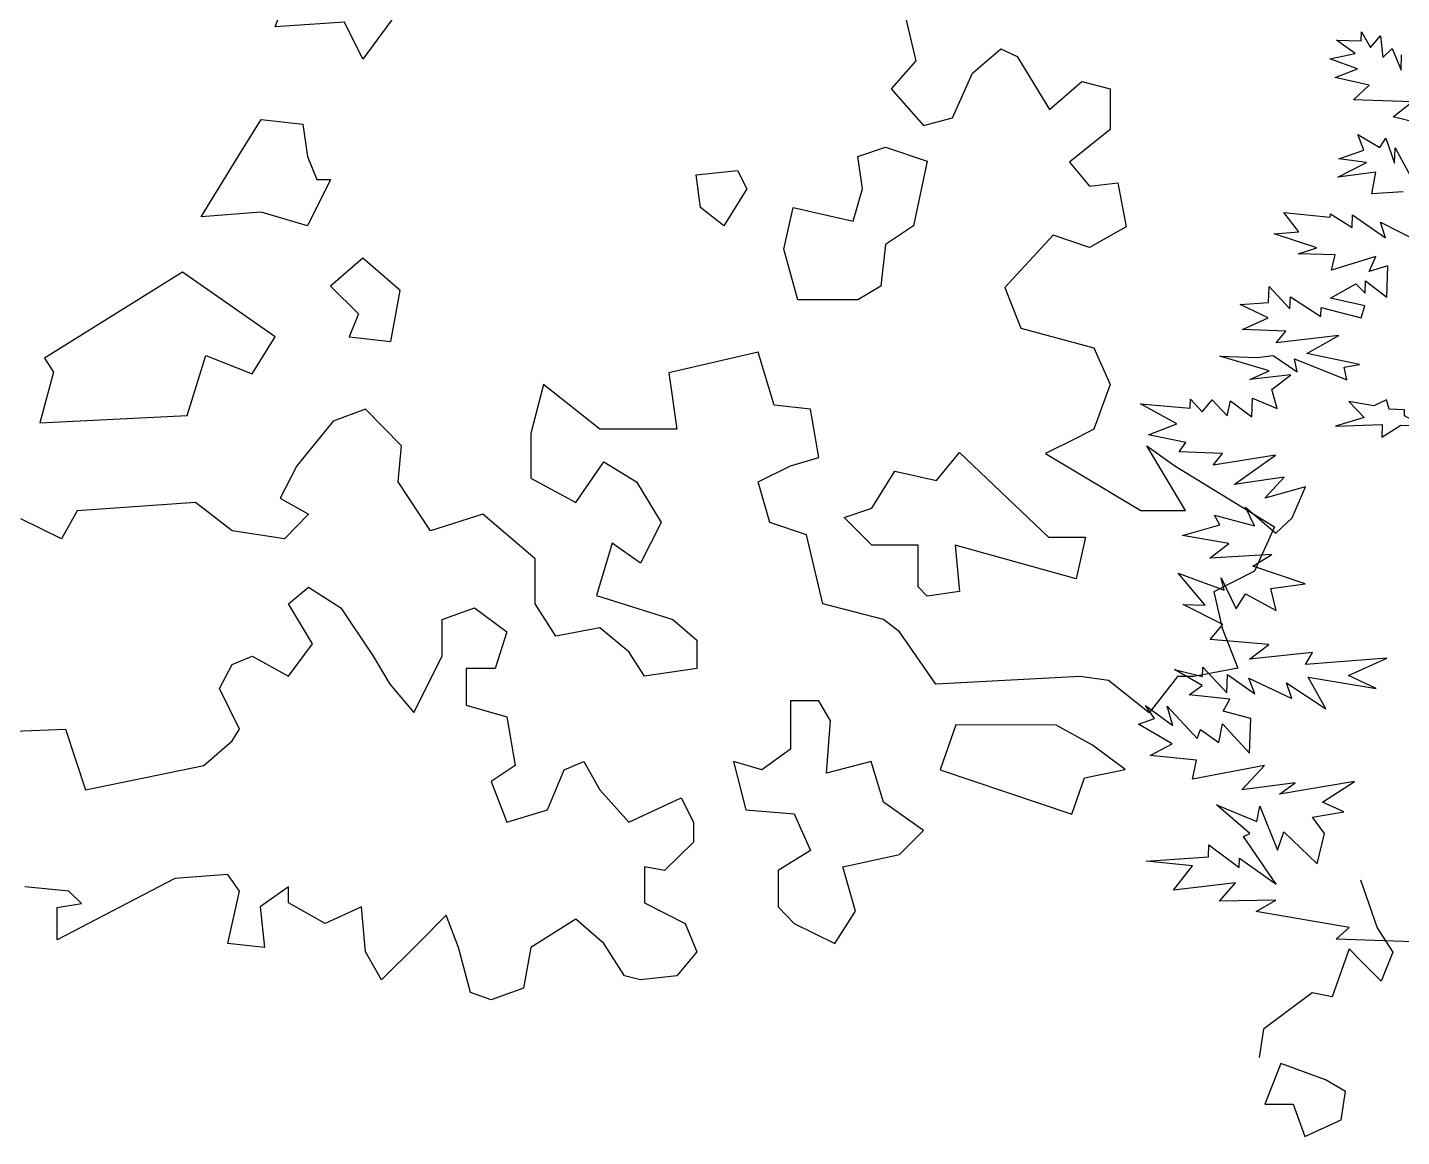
# Model space of a CAD drawing. Header units: inches. Extents: x 11.9 to 85.3, y 21.1 to 37.4.
# Drawn here: x 58.622 to 59.15, y 21.804 to 22.23 of the extents above; entities that cross this region are included whole.
import ezdxf

# ---------------------------------------------------------------- set-up
doc = ezdxf.new("R2010")
doc.units = ezdxf.units.IN
doc.header["$MEASUREMENT"] = 0
doc.layers.add('CAY', color=94, linetype='Continuous')
doc.layers.add('CAY-3', color=61, linetype='Continuous')

# ---------------------------------------------------------------- blocks, each defined once
blk = doc.blocks.new('A$C76451831')
at = {"layer": 'CAY'}
for p, q in [((3915.1, 501.1), (3898, 463.3)), ((3898, 463.3), (3863.2, 445.6)), ((3863.2, 445.6), (3870.3, 414.4)), ((3870.3, 414.4), (3883.8, 380.2)), ((3883.8, 380.2), (3846.1, 373.1)), ((3831.9, 373.1), (3807.8, 341.8)), ((3846.1, 373.1), (3831.9, 373.1))]:
    blk.add_line(p, q, dxfattribs=at)
for points in [[(4066.6, 144.6), (3967.9, 148.1), (3979.1, 158.1), (3899.4, 171.8), (3916.1, 181.6), (3868, 180.6), (3881.7, 196.4), (3828.5, 190.1), (3845, 210.9), (3805.3, 215), (3858.5, 218.6), (3858.8, 229), (3884.9, 209.5), (3885.2, 217.6), (3916.5, 195.2), (3888.5, 236.1), (3894, 238.6), (3865.5, 263.2), (3899.8, 248.8), (3902.6, 261.9), (3917.6, 224.2), (3923.1, 239.9), (3951.6, 212.6), (3957.9, 238.7), (3947.6, 252.6), (3974.4, 257.1), (3956.2, 265.5), (3983.5, 283.1), (3919.2, 272.2), (3932.7, 282.1), (3887.2, 276), (3906.5, 296.7), (3844.9, 285.2), (3848.2, 301.4), (3808.5, 305.5), (3827.4, 315.3), (3798.5, 332.2), (3812.3, 337.1), (3804.5, 348.3), (3827.9, 331.1), (3823.1, 347.6), (3848.9, 320), (3851.8, 327.6), (3867.3, 316.6), (3870.6, 332.4), (3893.7, 307.5), (3894.8, 337), (3871, 343.2), (3876.8, 353.5), (3842, 357.4), (3853.2, 365.2), (3829.6, 379.1), (3853.4, 372.9), (3853.7, 381), (3874.2, 359), (3874.8, 374.8), (3898.2, 358.2), (3893.2, 371.5), (3929.8, 354.3), (3925.3, 367.6), (3958.9, 345.2), (3944, 372.4), (4002.2, 362.7), (3978.5, 373.9), (4011.2, 388.7), (3941.7, 383.4), (3947.5, 393.6), (3893.8, 387.8), (3910.1, 400.4), (3860, 404.8), (3870.8, 417.6), (3837, 434.6), (3855.6, 434), (3832.5, 461.5), (3871.9, 447), (3869.5, 457.5), (3882.2, 430.8), (3890.3, 443.7), (3916.6, 429.6), (3911.8, 448.3), (3941.4, 452.3), (3896.6, 467.5), (3912.8, 477.3), (3859.7, 474.2), (3876, 486.8), (3836.3, 493.6), (3868.4, 502.9), (3863.7, 511.2), (3897.8, 501.9), (3890.2, 518), (3916.2, 495.8), (3930.2, 508.9), (3941.6, 535.3), (3906.8, 525.6), (3923.3, 543.6), (3880.5, 537.4), (3915.8, 562.4), (3862.5, 553.9), (3870.5, 564), (3833.4, 565.3), (3839.1, 573.3), (3807.2, 579.8), (3831.5, 589.4), (3800.4, 606.4), (3842.9, 602.6), (3843.1, 610.3), (3853.2, 599.5), (3861.7, 609.7), (3874.4, 596.1), (3877.5, 609.1), (3895.6, 595.3), (3896.2, 611.2), (3917.2, 602.3), (3912.8, 618.8), (3929.1, 631.3), (3894, 627.1), (3910.6, 634.7), (3868.4, 647.1), (3900.1, 646), (3913.8, 647.7), (3934.6, 633.9), (3932.3, 644.8), (3976.9, 627), (3974.6, 637.9), (3987.8, 640.2), (3942.8, 649.4), (3970.1, 664.8), (3916.4, 658.5), (3924.9, 668.7), (3887.8, 670), (3909.5, 680.1), (3885.8, 691.3), (3909.9, 693.2), (3910.4, 706.8), (3928.3, 687.6), (3928.7, 698), (3954.8, 681.2), (3955.1, 688.9), (3989.2, 680), (3992.3, 690.3), (3963.1, 696.8), (3984.8, 709.2), (3992.7, 701.2), (3993, 711.6), (4011.1, 697.8), (4012.1, 724.6), (3996, 719.7), (4001.9, 732.6), (3963.9, 720.8), (3967.1, 733.8), (3935.4, 734.9), (3951.4, 739.8), (3914.7, 752), (3936, 753.5), (3923, 770.3), (3962.8, 766.2), (3962.9, 768.9), (3981.5, 757.4), (3981.9, 768.2), (4010.2, 748.6), (4005.7, 761.9), (4039.5, 744.9)], [(4025.2, 788), (3998.4, 786.2), (4001.7, 804.7), (3969.4, 800.4), (3993.9, 813.1), (3970, 816.2), (3991.5, 823.6), (3986.5, 837), (4005.2, 825.9), (4010.4, 833.9), (4017.9, 812.3), (4018.3, 825.4), (4033.2, 798.2)], [(4040.3, 846), (4016.5, 852.2), (4032.8, 864.8), (3982.6, 866.6), (3996.2, 879.2), (3966.9, 885.7), (3986.2, 893.2), (3962.5, 901.7), (3984, 906.4), (3968.1, 917.8), (3989.3, 917.1), (3989.6, 924.8), (3997.3, 911.4), (4005.8, 921.5), (4007.9, 902.9), (4015.9, 910.7), (4023.4, 891.9), (4023.8, 905)]]:
    blk.add_lwpolyline(points, dxfattribs=at)
blk.add_lwpolyline([(4013.2, 601.7), (4010.8, 609.9), (4000.2, 604.8), (3978.6, 608.3), (3991.7, 594.7), (3967.4, 587.4), (4007.3, 588.7), (4006.9, 577.9), (4023.2, 588.2), (4042.2, 587.5), (4026.2, 596.2), (4026.3, 601.2)], close=True, dxfattribs=at)
at = {"layer": 'CAY-3'}
for p, q in [((3591, 972.1), (3608.1, 900.1)), ((3656.5, 889.5), (3680.7, 910.2)), ((3680.7, 910.2), (3694.8, 903.7)), ((3608.1, 900.1), (3586.9, 875.9)), ((3694.8, 903.7), (3722.5, 858.3)), ((3639.4, 851.2), (3656.5, 889.5)), ((3722.5, 858.3), (3750.2, 882.4)), ((3750.2, 882.4), (3774.4, 875.9)), ((3586.9, 875.9), (3614.6, 844.7)), ((3774.4, 875.9), (3774.4, 841.1)), ((3614.6, 844.7), (3639.4, 851.2)), ((3774.4, 841.1), (3739.6, 813.4)), ((3739.6, 813.4), (3756.7, 792.8)), ((3756.7, 792.8), (3780.9, 795.7)), ((3780.9, 795.7), (3788, 758)), ((3788, 758), (3756.7, 740.3)), ((3725.5, 750.9), (3684.2, 706.1)), ((3756.7, 740.3), (3725.5, 750.9)), ((3684.2, 706.1), (3697.8, 671.3)), ((3697.8, 671.3), (3760.3, 654.2)), ((3473.1, 650.6), (3396.5, 632.9)), ((3486.7, 605.2), (3473.1, 650.6)), ((3760.3, 654.2), (3774.4, 622.9)), ((3396.5, 632.9), (3403.5, 584.6)), ((3289.2, 622.9), (3278.5, 581)), ((3337.5, 584.6), (3289.2, 622.9)), ((3774.4, 622.9), (3760.3, 584.6)), ((3137, 601.7), (3109.3, 591.6)), ((3167.7, 570.4), (3137, 601.7)), ((3517.9, 601.7), (3486.7, 605.2)), ((3525, 560.4), (3517.9, 601.7)), ((3109.3, 591.6), (3078.1, 553.3)), ((3278.5, 581), (3278.5, 542.7)), ((3403.5, 584.6), (3337.5, 584.6)), ((3746.7, 577.5), (3719, 563.9)), ((3760.3, 584.6), (3746.7, 577.5)), ((3164.8, 539.7), (3167.7, 570.4)), ((3839, 515.2), (3805.7, 570.4)), ((3805.7, 570.4), (3829.8, 553.3)), ((3078.1, 553.3), (3063.9, 525.6)), ((3316.9, 522), (3341, 556.8)), ((3341, 556.8), (3368.8, 539.7)), ((3473.1, 539.7), (3500.8, 553.3)), ((3500.8, 553.3), (3525, 560.4)), ((3719, 563.9), (3800.7, 515.2)), ((3829.8, 553.3), (3915.1, 501.1)), ((3278.5, 542.7), (3316.9, 522)), ((3192.5, 497.8), (3164.8, 539.7)), ((3368.8, 539.7), (3390, 504.9)), ((3483.1, 504.9), (3473.1, 539.7)), ((2991.4, 522), (2890.2, 514.9)), ((3022.7, 497.8), (2991.4, 522)), ((3063.9, 525.6), (3088.1, 512)), ((86.7, 510.8), (100.8, 469.5)), ((2876.6, 490.8), (2841.8, 507.9)), ((2890.2, 514.9), (2876.6, 490.8)), ((3088.1, 512), (3067.5, 490.8)), ((3237.3, 512), (3192.5, 497.8)), ((3282.1, 473.7), (3237.3, 512)), ((3800.7, 515.2), (3839, 515.2)), ((3067.5, 490.8), (3022.7, 497.8)), ((3390, 504.9), (3372.3, 470.1)), ((3514.4, 494.3), (3483.1, 504.9)), ((3528.5, 435.3), (3514.4, 494.3)), ((3348.1, 487.2), (3334.6, 442.4)), ((3372.3, 470.1), (3348.1, 487.2)), ((3282.1, 435.3), (3282.1, 473.7)), ((100.8, 469.5), (114.4, 448.9)), ((76.8, 451.7), (62.5, 410.5)), ((86.7, 441.8), (76.8, 451.7)), ((114.4, 448.9), (104.4, 424.1)), ((3071, 435.3), (3088.1, 449.5)), ((3088.1, 449.5), (3115.8, 431.8)), ((104.4, 424.1), (86.7, 441.8)), ((3091.6, 401.1), (3071, 435.3)), ((3299.8, 407.6), (3282.1, 435.3)), ((3334.6, 442.4), (3400, 421.8)), ((3580.4, 421.8), (3528.5, 435.3)), ((3115.8, 431.8), (3143.5, 390.5)), ((3202.5, 421.8), (3230.2, 431.8)), ((3230.2, 431.8), (3257.9, 411.1)), ((45.4, 414.1), (3.5, 382.8)), ((62.5, 410.5), (45.4, 414.1)), ((3202.5, 390.5), (3202.5, 421.8)), ((3337.5, 414.7), (3299.8, 407.6)), ((3362.3, 394), (3337.5, 414.7)), ((3400, 421.8), (3420.6, 404.1)), ((3594, 411.1), (3580.4, 421.8)), ((3071, 373.4), (3091.6, 401.1)), ((3257.9, 411.1), (3247.9, 379.9)), ((3420.6, 404.1), (3420.6, 379.9)), ((3625.2, 366.3), (3594, 411.1)), ((3022.7, 383.4), (3039.8, 390.5)), ((3039.8, 390.5), (3071, 373.4)), ((3143.5, 390.5), (3157.7, 366.3)), ((3178.3, 342.1), (3202.5, 390.5)), ((3375.8, 373.4), (3362.3, 394)), ((3.5, 382.8), (0, 358.6)), ((3012, 362.8), (3022.7, 383.4)), ((3223.1, 379.9), (3223.1, 348.6)), ((3247.9, 379.9), (3223.1, 379.9)), ((3420.6, 379.9), (3375.8, 373.4)), ((3157.7, 366.3), (3178.3, 342.1)), ((3748.8, 373.1), (3625.2, 366.3)), ((3773, 369.5), (3748.8, 373.1)), ((3807.8, 341.8), (3773, 369.5)), ((3029.1, 328), (3012, 362.8)), ((3223.1, 348.6), (3257.9, 338.6)), ((3257.9, 338.6), (3265, 296.7)), ((2744, 322.4), (2880.2, 328)), ((2880.2, 328), (2897.3, 276)), ((2998.5, 296.7), (3022.7, 317.9)), ((3022.7, 317.9), (3029.1, 328)), ((2897.3, 276), (2998.5, 296.7)), ((3265, 296.7), (3244.4, 283.1)), ((3306.9, 293.2), (3323.9, 300.2)), ((3323.9, 300.2), (3337.5, 276.1)), ((3244.4, 283.1), (3257.9, 248.3)), ((3292.7, 259), (3306.9, 293.2)), ((3337.5, 276.1), (3362.3, 248.3)), ((3257.9, 248.3), (3292.7, 259)), ((3362.3, 248.3), (3407.1, 269)), ((3407.1, 269), (3417.7, 248.3)), ((3417.7, 248.3), (3417.7, 231.2)), ((3417.7, 231.2), (3392.9, 207)), ((2973.7, 200), (2873.1, 147.5)), ((3019.1, 203.5), (2973.7, 200)), ((3029.1, 189.3), (3019.1, 203.5)), ((3375.8, 210), (3375.8, 179.3)), ((3392.9, 207), (3375.8, 210)), ((2883.1, 189.3), (2845.4, 192.9)), ((2893.7, 178.7), (2883.1, 189.3)), ((3019.1, 144.5), (3029.1, 189.3)), ((3071, 192.9), (3046.8, 175.8)), ((3071, 179.3), (3071, 192.9)), ((2873.1, 175.2), (2893.7, 178.7)), ((3102.3, 161.6), (3071, 179.3)), ((3375.8, 179.3), (3410.6, 161.6)), ((2873.1, 147.5), (2873.1, 175.2)), ((3046.8, 175.8), (3050.4, 141)), ((3133.5, 175.8), (3102.3, 161.6)), ((3137, 137.4), (3133.5, 175.8)), ((3206, 168.7), (3181.9, 144.5)), ((3216.6, 141), (3206, 168.7)), ((3316.9, 165.2), (3278.5, 141)), ((3341, 144.5), (3316.9, 165.2)), ((3410.6, 161.6), (3420.6, 137.4)), ((3050.4, 141), (3019.1, 144.5)), ((3181.9, 144.5), (3150.6, 113.3)), ((3358.7, 116.8), (3341, 144.5)), ((3150.6, 113.3), (3137, 137.4)), ((3226.7, 102.6), (3216.6, 141)), ((3278.5, 141), (3272.1, 106.2)), ((3420.6, 137.4), (3403.5, 116.8)), ((3272.1, 106.2), (3244.4, 96.1)), ((3372.3, 113.3), (3358.7, 116.8)), ((3403.5, 116.8), (3372.3, 113.3)), ((3244.4, 96.1), (3226.7, 102.6))]:
    blk.add_line(p, q, dxfattribs=at)
for points in [[(3079.4, 980.5), (3107.1, 1008.2), (3134.8, 996.3), (3123, 964.7), (3166.5, 944.9), (3134.8, 901.3), (3119, 933), (3059.6, 929)], [(3027.9, 818.1), (3047.7, 849.8), (3083.4, 845.8), (3087.3, 818.1), (3095.2, 798.3), (3107.1, 798.3), (3087.3, 758.7), (3047.7, 770.6), (2996.3, 766.6)], [(3495.1, 738.9), (3503, 774.6), (3554.5, 762.7), (3562.4, 790.4), (3558.4, 818.1), (3582.2, 826), (3617.8, 814.2), (3605.9, 758.7), (3582.2, 742.9), (3578.2, 707.2), (3558.4, 695.3), (3507, 695.3)], [(3423.8, 774.6), (3419.9, 802.3), (3455.5, 806.2), (3463.4, 790.4), (3443.6, 758.7)], [(3158.6, 659.7), (3166.5, 703.3), (3134.8, 731), (3107.1, 707.2), (3130.9, 683.5), (3123, 663.7)], [(3039.8, 632), (3059.6, 663.7), (2980.4, 719.1), (2862.1, 645.5), (2870, 633.6), (2858.2, 590.1), (2984.4, 596.3), (3000.2, 647.8)], [(3570.3, 517.1), (3590.1, 548.8), (3625.7, 540.9), (3645.5, 564.6), (3721.6, 492.2), (3753.2, 492.2), (3745.3, 456.6), (3641.6, 485.4), (3645.5, 445.8), (3617.8, 441.9), (3609.9, 449.8), (3609.9, 485.4), (3570.3, 485.4), (3546.6, 509.2)], [(56.6, 339.4), (18.3, 353.5), (4.7, 318.7), (28.9, 318.7), (38.9, 291), (70.2, 305.2), (73.7, 329.4)], [(3535, 335), (3525, 352.1), (3500.8, 352.1), (3500.8, 310.9), (3476.1, 293.2), (3451.9, 300.2), (3462.5, 259), (3503.8, 255.4), (3517.9, 224.1), (3490.2, 207), (3490.2, 175.8), (3503.8, 161.6), (3538.6, 144.5), (3556.3, 172.2), (3545.6, 210), (3594, 220.6), (3614.6, 241.3), (3580.4, 265.4), (3569.8, 300.2), (3531.5, 290.2)], [(3728.2, 331.2), (3642.3, 331.5), (3628.8, 293.2), (3741.7, 255.1), (3752.3, 286.4), (3787.1, 293.5), (3759.4, 314.1)]]:
    blk.add_lwpolyline(points, close=True, dxfattribs=at)

msp = doc.modelspace()

# ---------------------------------------------------------------- block references
at = {"layer": 'CAY', "xscale": 0.0004489089019145984, "yscale": 0.0004489089019145984, "zscale": 0.0004489089019145984}
for p in [(57.34374, 21.8133), (59.0954, 21.67334)]:
    msp.add_blockref('A$C76451831', p, dxfattribs=at)

doc.saveas('drawing.dxf')
